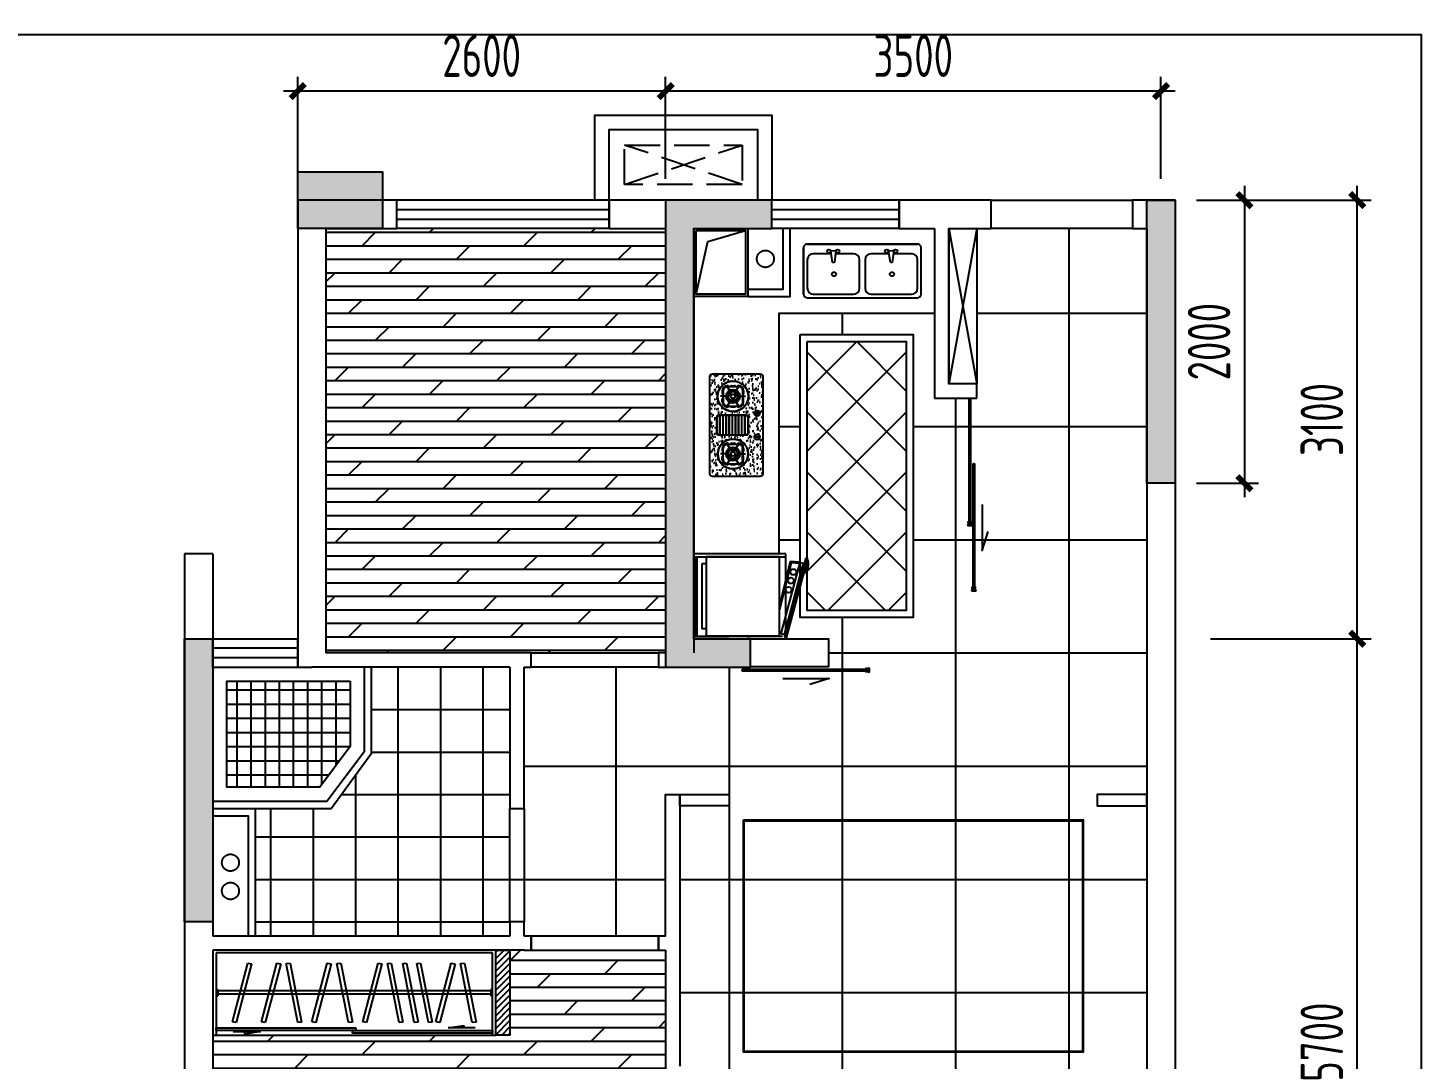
# Model space of a CAD drawing. Header units: millimetres. Extents: x -114775 to 80892, y -123028 to 12078.
# Drawn here: x 30419 to 40264, y 2834 to 10122 of the extents above; entities that cross this region are included whole.
import ezdxf

# ---------------------------------------------------------------- set-up
doc = ezdxf.new("R2010")
doc.units = ezdxf.units.MM
doc.header["$LTSCALE"] = 1000
for name, pattern in [('DASH', [0.35, 0.25, -0.1]), ('PS', [3200, 1500, -200, 1500]), ('TRATTEGGIATA2', [0.375, 0.25, -0.125])]:
    doc.linetypes.add(name, pattern=pattern)
doc.layers.get('0').update_dxf_attribs({"linetype": 'CONTINUOUS'})
doc.layers.get('Defpoints').update_dxf_attribs({"color": 6, "linetype": 'CONTINUOUS'})
for name, color, linetype in [('0p-洞填充', 1, 'CONTINUOUS'), ('A-Lvtry', 5, 'CONTINUOUS'), ('A-烟气道', 105, 'CONTINUOUS'), ('A-空调室外机', 5, 'DASH'), ('DIM', 3, 'CONTINUOUS'), ('P-Furniture(活动家具)', 134, 'CONTINUOUS'), ('PS', 6, 'PS'), ('PUB_HATCH', 8, 'CONTINUOUS'), ('PUB_TEXT', 7, 'CONTINUOUS'), ('WALL', 2, 'CONTINUOUS'), ('WINDOW', 4, 'CONTINUOUS'), ('剪力墙', 6, 'CONTINUOUS'), ('栏杆', 142, 'CONTINUOUS'), ('门', 9, 'CONTINUOUS')]:
    doc.layers.add(name, color=color, linetype=linetype)
doc.layers.add('A-area', color=23, linetype='CONTINUOUS', plot=False)
doc.layers.add('A-FUR', color=8, linetype='CONTINUOUS', plot=False)
doc.styles.add('ZZ', font='tssdeng.shx', dxfattribs={"width": 0.7, "bigfont": 'tssdchn.shx'})
doc.dimstyles.new('TSSD_100_100', dxfattribs={"dimtxt": 300, "dimasz": 100, "dimexe": 100, "dimexo": 250, "dimgap": 100, "dimtad": 1, "dimdec": 0, "dimzin": 0, "dimdsep": 46, "dimtxsty": 'ZZ', "dimblk": 'ARCHTICK', "dimcen": 0, "dimdle": 100, "dimclrd": 256, "dimclrt": 7, "dimadec": 0, "dimazin": 0, "dimtfac": 1, "dimtdec": 0, "dimtix": 1, "dimtmove": 2, "dimatfit": 3, "dimfxl": 0, "dimtolj": 1, "dimtzin": 0, "dimarcsym": 0})

# ---------------------------------------------------------------- blocks, each defined once
blk = doc.blocks.new('u5g')
at = {"color": 8, "linetype": 'DASH', "ltscale": 20}
for p, q in [((28966, -300), (28976, -300)), ((28976, -300), (28976, -350)), ((30641, -312.5), (28976, -312.5)), ((30641, -337.5), (28976, -337.5)), ((30651, -300), (30641, -300)), ((30641, -300), (30641, -350)), ((28966, -350), (28976, -350)), ((30651, -350), (30641, -350))]:
    blk.add_line(p, q, dxfattribs=at)
at = {"color": 8, "ltscale": 20}
for p, q in [((30380.9, -595), (30476, -576.1)), ((30476, -576.1), (30476, -595)), ((29071, -623), (29236.1, -623)), ((29236.1, -623), (29141.1, -641.9)), ((29141.1, -641.9), (29141.1, -623)), ((30546.1, -595), (30380.9, -595))]:
    blk.add_line(p, q, dxfattribs=at)
at = {"linetype": 'DASH', "ltscale": 20}
for points in [[(30671, 0), (28946, 0), (28946, -650), (30671, -650)], [(28966, -595), (29818.5, -595), (29818.5, -615), (28966, -615)], [(29798.5, -615), (30651, -615), (30651, -635), (29798.5, -635)]]:
    blk.add_lwpolyline(points, close=True, dxfattribs=at)
blk.add_lwpolyline([(30651, -650), (30651, -20), (28966, -20), (28966, -650)], dxfattribs=at)
at = {"color": 8, "linetype": 'DASH', "ltscale": 20}
for points in [[(29066.6, -547.7), (29160.1, -99.8), (29183.1, -104.6), (29089.6, -552.5)], [(29243.3, -547.7), (29336.9, -99.8), (29359.9, -104.6), (29266.3, -552.5)], [(29464.6, -554.1), (29393.8, -102.1), (29417, -98.4), (29487.8, -550.4)], [(29550.7, -547.7), (29644.2, -99.8), (29667.2, -104.6), (29573.7, -552.5)], [(29773.7, -554.1), (29702.9, -102.1), (29726.1, -98.4), (29796.9, -550.4)], [(29859.8, -547.7), (29953.3, -99.8), (29976.3, -104.6), (29882.8, -552.5)], [(30081.1, -554.1), (30010.3, -102.1), (30033.5, -98.4), (30104.3, -550.4)], [(30174.3, -554.1), (30103.5, -102.1), (30126.7, -98.4), (30197.5, -550.4)], [(30259.9, -554.1), (30189.1, -102.1), (30212.3, -98.4), (30283.1, -550.4)], [(30306, -547.7), (30399.5, -99.8), (30422.5, -104.6), (30329, -552.5)], [(30527.3, -554.1), (30456.5, -102.1), (30479.7, -98.4), (30550.5, -550.4)]]:
    blk.add_lwpolyline(points, close=True, dxfattribs=at)
blk = doc.blocks.new('$TCHSYS$WIN2D')
for p, q in [((-0.5, 0.5), (0.5, 0.5)), ((-0.5, 0.5), (-0.5, -0.5)), ((0.5, 0.5), (0.5, -0.5)), ((0.5, 0.1667), (-0.5, 0.1667)), ((0.5, -0.1667), (-0.5, -0.1667)), ((-0.5, -0.5), (0.5, -0.5))]:
    blk.add_line(p, q)
blk = doc.blocks.new('ktswaj')
at = {"linetype": 'DASH'}
blk.add_lwpolyline([(15990.1, 179082.6), (15990.1, 178253.3), (16268.4, 178253.3), (16268.4, 179082.6)], close=True, dxfattribs=at)
for points in [[(15990.1, 179082.6), (16268.4, 178253.3)], [(15990.1, 178253.3), (16268.4, 179082.6)]]:
    blk.add_lwpolyline(points, dxfattribs=at)
blk = doc.blocks.new('A3ktsjw')
at = {"layer": '栏杆'}
for points in [[(-26114.3, 169534.8), (-26114.3, 170134.8), (-24864.3, 170134.8), (-24864.3, 169534.8)], [(-26014.3, 169534.8), (-26014.3, 170034.8), (-24964.3, 170034.8), (-24964.3, 169534.8)]]:
    blk.add_lwpolyline(points, dxfattribs=at)
at = {"layer": 'A-空调室外机', "extrusion": (0, 0, -1), "zscale": -1, "rotation": 90}
blk.add_blockref('ktswaj', (204157.2, 153655.5), dxfattribs=at)
blk = doc.blocks.new('_ArchTick')
at = {"color": 0, "linetype": 'ByBlock', "const_width": 0.4}
blk.add_lwpolyline([(-0.5, -0.5), (0.5, 0.5)], dxfattribs=at)
blk = doc.blocks.new('*D57')
at = {"layer": 'Defpoints', "color": 0}
for p in [(38425.3, 8904.2), (38425.3, 6904.2), (39015.3, 6904.2)]:
    blk.add_point(p, dxfattribs=at)
at = {"layer": 'DIM', "lineweight": -2}
blk.add_line((39015.3, 9004.2), (39015.3, 6804.2), dxfattribs=at)
at = {"layer": 'DIM', "color": 0, "lineweight": -2}
for p, q in [((38675.3, 8904.2), (39115.3, 8904.2)), ((38675.3, 6904.2), (39115.3, 6904.2))]:
    blk.add_line(p, q, dxfattribs=at)
at = {"layer": 'DIM', "lineweight": -2, "xscale": 100, "yscale": 100, "zscale": 100}
for p, rotation in [((39015.3, 8904.2), 90), ((39015.3, 6904.2), 270)]:
    blk.add_blockref('_ArchTick', p, dxfattribs=dict(at, rotation=rotation))
at = {"layer": 'DIM', "color": 7, "insert": (38765.3, 7904.2), "char_height": 300, "attachment_point": 5, "rotation": 90, "style": 'ZZ'}
blk.add_mtext('\\A1;2000', dxfattribs=at)
blk = doc.blocks.new('*D61')
at = {"layer": 'Defpoints', "color": 0}
for p in [(38525.3, 5804.2), (39811.8, 5804.2), (38525.3, 104.2)]:
    blk.add_point(p, dxfattribs=at)
at = {"layer": 'DIM', "lineweight": -2}
blk.add_line((39811.8, 4.2), (39811.8, 5904.2), dxfattribs=at)
at = {"layer": 'DIM', "color": 0, "lineweight": -2}
for p, q in [((38775.3, 5804.2), (39911.8, 5804.2)), ((38775.3, 104.2), (39911.8, 104.2))]:
    blk.add_line(p, q, dxfattribs=at)
at = {"layer": 'DIM', "lineweight": -2, "xscale": 100, "yscale": 100, "zscale": 100}
for p, rotation in [((39811.8, 5804.2), 90), ((39811.8, 104.2), 270)]:
    blk.add_blockref('_ArchTick', p, dxfattribs=dict(at, rotation=rotation))
at = {"layer": 'DIM', "color": 7, "insert": (39561.8, 2954.2), "char_height": 300, "attachment_point": 5, "rotation": 90, "style": 'ZZ'}
blk.add_mtext('\\A1;5700', dxfattribs=at)
blk = doc.blocks.new('*D62')
at = {"layer": 'Defpoints', "color": 0}
for p in [(34925.3, 9674.8), (34925.3, 8804.2), (38425.3, 8804.2)]:
    blk.add_point(p, dxfattribs=at)
at = {"layer": 'DIM', "color": 0, "lineweight": -2}
for p, q in [((34925.3, 9054.2), (34925.3, 9774.8)), ((38425.3, 9054.2), (38425.3, 9774.8))]:
    blk.add_line(p, q, dxfattribs=at)
at = {"layer": 'DIM', "lineweight": -2}
blk.add_line((38525.3, 9674.8), (34825.3, 9674.8), dxfattribs=at)
at = {"layer": 'DIM', "lineweight": -2, "xscale": 100, "yscale": 100, "zscale": 100, "rotation": 180}
blk.add_blockref('_ArchTick', (34925.3, 9674.8), dxfattribs=at)
at = {"layer": 'DIM', "lineweight": -2, "xscale": 100, "yscale": 100, "zscale": 100}
blk.add_blockref('_ArchTick', (38425.3, 9674.8), dxfattribs=at)
at = {"layer": 'DIM', "color": 7, "insert": (36675.3, 9924.8), "char_height": 300, "attachment_point": 5, "style": 'ZZ'}
blk.add_mtext('\\A1;3500', dxfattribs=at)
blk = doc.blocks.new('*D63')
at = {"layer": 'Defpoints', "color": 0}
for p in [(32325.3, 9674.8), (32325.3, 8804.2), (34925.3, 8804.2)]:
    blk.add_point(p, dxfattribs=at)
at = {"layer": 'DIM', "color": 0, "lineweight": -2}
for p, q in [((32325.3, 9054.2), (32325.3, 9774.8)), ((34925.3, 9054.2), (34925.3, 9774.8))]:
    blk.add_line(p, q, dxfattribs=at)
at = {"layer": 'DIM', "lineweight": -2}
blk.add_line((35025.3, 9674.8), (32225.3, 9674.8), dxfattribs=at)
at = {"layer": 'DIM', "lineweight": -2, "xscale": 100, "yscale": 100, "zscale": 100, "rotation": 180}
blk.add_blockref('_ArchTick', (32325.3, 9674.8), dxfattribs=at)
at = {"layer": 'DIM', "lineweight": -2, "xscale": 100, "yscale": 100, "zscale": 100}
blk.add_blockref('_ArchTick', (34925.3, 9674.8), dxfattribs=at)
at = {"layer": 'DIM', "color": 7, "insert": (33625.3, 9924.8), "char_height": 300, "attachment_point": 5, "style": 'ZZ'}
blk.add_mtext('\\A1;2600', dxfattribs=at)
blk = doc.blocks.new('*D64')
at = {"layer": 'Defpoints', "color": 0}
for p in [(38525.3, 8904.2), (39811.8, 8904.2), (38525.3, 5804.2)]:
    blk.add_point(p, dxfattribs=at)
at = {"layer": 'DIM', "lineweight": -2}
blk.add_line((39811.8, 5704.2), (39811.8, 9004.2), dxfattribs=at)
at = {"layer": 'DIM', "color": 0, "lineweight": -2}
for p, q in [((38775.3, 8904.2), (39911.8, 8904.2)), ((38775.3, 5804.2), (39911.8, 5804.2))]:
    blk.add_line(p, q, dxfattribs=at)
at = {"layer": 'DIM', "lineweight": -2, "xscale": 100, "yscale": 100, "zscale": 100}
for p, rotation in [((39811.8, 8904.2), 90), ((39811.8, 5804.2), 270)]:
    blk.add_blockref('_ArchTick', p, dxfattribs=dict(at, rotation=rotation))
at = {"layer": 'DIM', "color": 7, "insert": (39561.8, 7354.2), "char_height": 300, "attachment_point": 5, "rotation": 90, "style": 'ZZ'}
blk.add_mtext('\\A1;3100', dxfattribs=at)
blk = doc.blocks.new('A$C6BCA2219')
at = {"layer": 'P-Furniture(活动家具)'}
for p, q in [((-415.3, 354.8), (-415.3, 25.2)), ((-415.3, 25.2), (-415.3, 354.8)), ((-389.5, 380), (389.5, 380)), ((389.5, 380), (-389.5, 380)), ((414.7, 25.2), (414.7, 354.8)), ((-389.5, 0), (389.5, 0))]:
    blk.add_line(p, q, dxfattribs=at)
at = {"layer": 'P-Furniture(活动家具)', "color": 251}
for p, q in [((-220.2, 310.8), (-347.5, 310.8)), ((-223.7, 332.8), (-187.8, 333.3)), ((-210.5, 248.5), (-223.7, 332.8)), ((-187.8, 333.3), (-197.8, 248.5)), ((-61.9, 310.8), (-190.5, 310.8)), ((189.2, 310.8), (61.9, 310.8)), ((185.8, 332.8), (221.6, 333.3)), ((198.9, 248.5), (185.8, 332.8)), ((221.6, 333.3), (211.6, 248.5)), ((347.5, 310.8), (218.9, 310.8)), ((-389.5, 268.8), (-389.5, 67.2)), ((-197.8, 248.5), (-210.5, 248.5)), ((-19.9, 67.2), (-19.9, 268.8)), ((19.9, 268.8), (19.9, 67.2)), ((211.6, 248.5), (198.9, 248.5)), ((389.5, 67.2), (389.5, 268.8)), ((-347.5, 25.2), (-61.9, 25.2)), ((61.9, 25.2), (347.5, 25.2))]:
    blk.add_line(p, q, dxfattribs=at)
for centre, radius in [((-236.9, 329.1), 12.8), ((-174.7, 329.6), 12.8), ((172.6, 329.1), 12.8), ((234.8, 329.6), 12.8), ((-200.5, 166.9), 14.8), ((208.9, 166.9), 14.8)]:
    blk.add_circle(centre, radius, dxfattribs=at)
at = {"layer": 'P-Furniture(活动家具)'}
for centre, radius, start, end in [((-389.6, 354.3), 25.7, 89.81831, 178.91937), ((389.5, 354.8), 25.2, 0, 90), ((-389.6, 25.7), 25.7, 181.08063, 270.18169), ((389.5, 25.2), 25.2, 270, 0)]:
    blk.add_arc(centre, radius, start, end, dxfattribs=at)
at = {"layer": 'P-Furniture(活动家具)', "color": 251}
for centre, start, end in [((-347.5, 268.8), 90, 180), ((-61.9, 268.8), 0, 90), ((61.9, 268.8), 90, 180), ((347.5, 268.8), 0, 90), ((-347.5, 67.2), 180, 270), ((-61.9, 67.2), 270, 0), ((61.9, 67.2), 180, 270), ((347.5, 67.2), 270, 0)]:
    blk.add_arc(centre, 42, start, end, dxfattribs=at)
blk = doc.blocks.new('A$C558726A8')
at = {"layer": 'P-Furniture(活动家具)'}
h = blk.add_hatch(dxfattribs=at)
h.set_pattern_fill('AR-SAND,_O', color=250)
h.set_pattern_definition([(37.5, (-27199.047, -9670.22), (-1.60003, 48.941324), [0, -38.608, 0, -43.18, 0, -41.275]), (7.5, (-27199.05, -9670.22), (44.95233, 71.68251), [0, -20.828, 0, -34.798, 0, -13.335]), (327.5, (-27230.29, -9670.22), (79.09924, 0.14372), [0, -12.7, 0, -45.72, 0, -59.69]), (317.5, (-27230.29, -9670.22), (76.35565, 22.29293), [0, -6.35, 0, -29.972, 0, -34.29])])
h.paths.add_polyline_path([(-342.9, 375.4, 0.414214), (-362.5, 355.9), (-362.5, 19.6, 0.414214), (-342.9, 0), (342.9, 0, 0.414214), (362.5, 19.6), (362.5, 355.9, 0.414214), (342.9, 375.4)])
h.paths.add_polyline_path([(71.9, 309.2), (71.9, 120.9, -0.414214), (55.9, 104.9), (-55.9, 104.9, -0.414214), (-71.9, 120.9), (-71.9, 309.2, -0.414214), (-55.9, 325.2), (55.9, 325.2, -0.414214)], flags=16)
h.paths.add_polyline_path([(69.9, 309.2), (69.9, 120.9, -0.414214), (55.9, 106.9), (-55.9, 106.9, -0.414214), (-69.9, 120.9), (-69.9, 309.2, -0.414214), (-55.9, 323.2), (55.9, 323.2, -0.414214)], flags=0)
h.paths.add_polyline_path([(313.1, 211.8, -1), (94.2, 211.8, -1)], flags=16)
h.paths.add_polyline_path([(311.1, 211.8, -1), (96.2, 211.8, -1)], flags=0)
h.paths.add_polyline_path([(164.5, 287.1), (182.6, 287.1, -0.359638), (191.4, 280.3), (215.9, 280.3, -0.359638), (224.7, 287.1), (242.8, 287.1, -0.414214), (279, 250.9, -0.251251), (272.2, 242.1), (272.2, 229.9, -0.359638), (279, 221.1), (279, 202.5, -0.359638), (272.2, 193.7), (272.2, 181.4, -0.251251), (279, 172.6, -0.414214), (242.8, 136.4), (224.7, 136.4, -0.359638), (215.9, 143.3), (191.4, 143.3, -0.359638), (182.6, 136.4), (164.5, 136.4, -0.414214), (128.3, 172.6, -0.251251), (135.2, 181.4), (135.2, 193.7, -0.359638), (128.3, 202.5), (128.3, 221.1, -0.359638), (135.2, 229.9), (135.2, 242.1, -0.251251), (128.3, 250.9, -0.414214)], flags=0)
h.paths.add_polyline_path([(252.6, 211.8, -1), (154.7, 211.8, -1)], flags=0)
h.paths.add_polyline_path([(242.8, 211.8, -1), (164.5, 211.8, -1)], flags=0)
h.paths.add_polyline_path([(239.9, 211.8, -1), (167.4, 211.8, -1)], flags=0)
h.paths.add_polyline_path([(236.9, 211.8, -1), (170.4, 211.8, -1)], flags=0)
h.paths.add_polyline_path([(174.8, 218.6), (190.2, 217.6, -0.299124), (203.7, 226.5, -0.028861), (205.3, 226.4), (212.2, 240.2, -0.215015), (224, 233.3), (215.4, 220.5, -0.330841), (215.4, 203), (224, 190.2, -0.215015), (212.2, 183.4), (205.3, 197.2, -0.028861), (203.7, 197.1, -0.299124), (190.2, 205.9), (174.8, 204.9, -0.215015)], flags=0)
h.paths.add_polyline_path([(-96.2, 211.8, -1), (-311.1, 211.8, -1)], flags=16)
h.paths.add_polyline_path([(-98.2, 211.8, -1), (-309.1, 211.8, -1)], flags=0)
h.paths.add_polyline_path([(-128.3, 250.9, -0.251251), (-135.2, 242.1), (-135.2, 229.9, -0.359638), (-128.3, 221.1), (-128.3, 202.5, -0.359638), (-135.2, 193.7), (-135.2, 181.4, -0.251251), (-128.3, 172.6, -0.414214), (-164.5, 136.4), (-182.6, 136.4, -0.359638), (-191.4, 143.3), (-215.9, 143.3, -0.359638), (-224.7, 136.4), (-242.8, 136.4, -0.414214), (-279, 172.6, -0.251251), (-272.2, 181.4), (-272.2, 193.7, -0.359638), (-279, 202.5), (-279, 221.1, -0.359638), (-272.2, 229.9), (-272.2, 242.1, -0.251251), (-279, 250.9, -0.414214), (-242.8, 287.1), (-224.7, 287.1, -0.359638), (-215.9, 280.3), (-191.4, 280.3, -0.359638), (-182.6, 287.1), (-164.5, 287.1, -0.414214)], flags=0)
h.paths.add_polyline_path([(-154.7, 211.8, -1), (-252.6, 211.8, -1)], flags=0)
h.paths.add_polyline_path([(-164.5, 211.8, -1), (-242.8, 211.8, -1)], flags=0)
h.paths.add_polyline_path([(-167.4, 211.8, -1), (-239.9, 211.8, -1)], flags=0)
h.paths.add_polyline_path([(-170.4, 211.8, -1), (-236.9, 211.8, -1)], flags=0)
h.paths.add_polyline_path([(-174.8, 218.6, -0.215015), (-174.8, 204.9), (-190.2, 205.9, -0.299124), (-203.7, 197.1, -0.028861), (-205.3, 197.2), (-212.2, 183.4, -0.215015), (-224, 190.2), (-215.4, 203, -0.330841), (-215.4, 220.5), (-224, 233.3, -0.215015), (-212.2, 240.2), (-205.3, 226.4, -0.028861), (-203.7, 226.5, -0.299124), (-190.2, 217.6)], flags=0)
h.paths.add_polyline_path([(103, 41, -1), (64.3, 41, -1)], flags=16)
h.paths.add_polyline_path([(85.7, 57.3), (85.7, 56.2, -0.877066), (85.7, 25.8), (85.7, 24.6, -1), (81.7, 24.6), (81.7, 25.8, -0.877066), (81.7, 56.2), (81.7, 57.3, -1)], flags=0)
h.paths.add_polyline_path([(97.4, 53.2, -1.000001), (94.5, 53.2, -1.000001)], flags=0)
h.paths.add_polyline_path([(102.5, 41, -1.000001), (99.6, 41, -1.000001)], flags=0)
h.paths.add_polyline_path([(-64.3, 41, -1), (-103, 41, -1)], flags=16)
h.paths.add_polyline_path([(-81.7, 57.3), (-81.7, 56.2, -0.877066), (-81.7, 25.8), (-81.7, 24.6, -1), (-85.7, 24.6), (-85.7, 25.8, -0.877066), (-85.7, 56.2), (-85.7, 57.3, -1)], flags=0)
h.paths.add_polyline_path([(-94.5, 53.2, -1.000001), (-97.4, 53.2, -1.000001)], flags=0)
h.paths.add_polyline_path([(-99.6, 41, -1.000001), (-102.5, 41, -1.000001)], flags=0)
for points in [[(-99.6, 41.4, 1), (-102.5, 41.4, 1)], [(-97.4, 53.7, 1.000001), (-94.5, 53.7, 1.000001)], [(94.5, 53.7, 1.000001), (97.4, 53.7, 1.000001)], [(102.5, 41.4, 1), (99.6, 41.4, 1)]]:
    blk.add_hatch(color=251, dxfattribs=at).paths.add_polyline_path(points)
at = {"layer": 'P-Furniture(活动家具)', "color": 251}
for p, q in [((-203.7, 240.2), (-203.7, 299.8)), ((-69.9, 304), (69.9, 304)), ((-69.9, 302), (69.9, 302)), ((203.7, 240.2), (203.7, 299.8)), ((-284.2, 258.3), (-224, 223.5)), ((-284.2, 165.3), (-224, 200)), ((-228.2, 226), (-279.9, 255.8)), ((-228.2, 197.6), (-279.9, 167.7)), ((-279, 221.1), (-279, 202.5)), ((-272.2, 250.9), (-272.2, 172.6)), ((-242.8, 287.1), (-224.7, 287.1)), ((-242.8, 280.3), (-164.5, 280.3)), ((-224, 233.3), (-212.2, 240.2)), ((-215.4, 220.5), (-224, 233.3)), ((-215.4, 203), (-224, 190.2)), ((-211, 224.5), (-218.1, 236.8)), ((-211, 199.1), (-218.1, 186.8)), ((-205.3, 226.4), (-212.2, 240.2)), ((-205.3, 197.2), (-212.2, 183.4)), ((-190.2, 217.6), (-174.8, 218.6)), ((-190.2, 205.9), (-174.8, 204.9)), ((-189, 211.8), (-174.8, 211.8)), ((-123.1, 258.3), (-183.3, 223.5)), ((-123.1, 165.3), (-183.3, 200)), ((-164.5, 287.1), (-182.6, 287.1)), ((-179.1, 226), (-127.4, 255.8)), ((-179.1, 197.6), (-127.4, 167.7)), ((-174.8, 218.6), (-174.8, 204.9)), ((-135.2, 250.9), (-135.2, 172.6)), ((-128.3, 221.1), (-128.3, 202.5)), ((-69.9, 282), (69.9, 282)), ((-69.9, 280), (69.9, 280)), ((-69.9, 260), (69.9, 260)), ((-69.9, 258), (69.9, 258)), ((-69.9, 238), (69.9, 238)), ((-69.9, 236), (69.9, 236)), ((-69.9, 216), (69.9, 216)), ((-69.9, 214), (69.9, 214)), ((123.1, 258.3), (183.3, 223.5)), ((123.1, 165.3), (183.3, 200)), ((179.1, 226), (127.4, 255.8)), ((179.1, 197.6), (127.4, 167.7)), ((128.3, 221.1), (128.3, 202.5)), ((135.2, 250.9), (135.2, 172.6)), ((164.5, 287.1), (182.6, 287.1)), ((242.8, 280.3), (164.5, 280.3)), ((190.2, 217.6), (174.8, 218.6)), ((174.8, 218.6), (174.8, 204.9)), ((189, 211.8), (174.8, 211.8)), ((190.2, 205.9), (174.8, 204.9)), ((205.3, 226.4), (212.2, 240.2)), ((205.3, 197.2), (212.2, 183.4)), ((211, 224.5), (218.1, 236.8)), ((211, 199.1), (218.1, 186.8)), ((224, 233.3), (212.2, 240.2)), ((215.4, 220.5), (224, 233.3)), ((215.4, 203), (224, 190.2)), ((284.2, 258.3), (224, 223.5)), ((284.2, 165.3), (224, 200)), ((242.8, 287.1), (224.7, 287.1)), ((228.2, 226), (279.9, 255.8)), ((228.2, 197.6), (279.9, 167.7)), ((272.2, 250.9), (272.2, 172.6)), ((279, 221.1), (279, 202.5)), ((-242.8, 143.3), (-164.5, 143.3)), ((-242.8, 136.4), (-224.7, 136.4)), ((-212.2, 183.4), (-224, 190.2)), ((-203.7, 183.4), (-203.7, 123.7)), ((-164.5, 136.4), (-182.6, 136.4)), ((-69.9, 194), (69.9, 194)), ((-69.9, 192), (69.9, 192)), ((-69.9, 172), (69.9, 172)), ((-69.9, 170), (69.9, 170)), ((-69.9, 150), (69.9, 150)), ((-69.9, 148), (69.9, 148)), ((-69.9, 128), (69.9, 128)), ((-69.9, 126), (69.9, 126)), ((242.8, 143.3), (164.5, 143.3)), ((164.5, 136.4), (182.6, 136.4)), ((203.7, 183.4), (203.7, 123.7)), ((212.2, 183.4), (224, 190.2)), ((242.8, 136.4), (224.7, 136.4))]:
    blk.add_line(p, q, dxfattribs=at)
at = {"layer": 'P-Furniture(活动家具)'}
blk.add_lwpolyline([(-342.9, 0.4, -0.414214), (-362.5, 20), (-362.5, 355.9, -0.414214), (-342.9, 375.4), (342.9, 375.4, -0.414214), (362.5, 355.9), (362.5, 20, -0.414214), (342.9, 0.4)], format="xyb", close=True, dxfattribs=at)
at = {"layer": 'P-Furniture(活动家具)', "color": 251, "const_width": 0.979}
for points in [[(-203.7, 240.2), (-203.7, 299.8)], [(203.7, 240.2), (203.7, 299.8)], [(-228.2, 226), (-279.9, 255.8)], [(-228.2, 197.6), (-279.9, 167.7)], [(-179.1, 226), (-127.4, 255.8)], [(-179.1, 197.6), (-127.4, 167.7)], [(179.1, 226), (127.4, 255.8)], [(179.1, 197.6), (127.4, 167.7)], [(228.2, 226), (279.9, 255.8)], [(228.2, 197.6), (279.9, 167.7)], [(-203.7, 183.4), (-203.7, 123.7)], [(203.7, 183.4), (203.7, 123.7)]]:
    blk.add_lwpolyline(points, dxfattribs=at)
at = {"layer": 'P-Furniture(活动家具)', "color": 251}
for points in [[(-71.9, 309.2, -0.414214), (-55.9, 325.2), (55.9, 325.2, -0.414214), (71.9, 309.2), (71.9, 120.9, -0.414214), (55.9, 104.9), (-55.9, 104.9, -0.414214), (-71.9, 120.9)], [(-69.9, 309.2, -0.414214), (-55.9, 323.2), (55.9, 323.2, -0.414214), (69.9, 309.2), (69.9, 120.9, -0.414214), (55.9, 106.9), (-55.9, 106.9, -0.414214), (-69.9, 120.9)], [(-85.7, 25), (-85.7, 57.8, -1), (-81.7, 57.8), (-81.7, 25, -1)], [(85.7, 25), (85.7, 57.8, 1), (81.7, 57.8), (81.7, 25, 1)]]:
    blk.add_lwpolyline(points, format="xyb", close=True, dxfattribs=at)
at = {"layer": 'P-Furniture(活动家具)', "color": 251, "const_width": 0.979}
for points in [[(-203.7, 226.5, -1), (-203.7, 197.1, -1), (-203.7, 226.5, -1)], [(203.7, 226.5, 1), (203.7, 197.1, 1), (203.7, 226.5, 1)]]:
    blk.add_lwpolyline(points, format="xyb", dxfattribs=at)
at = {"layer": 'P-Furniture(活动家具)', "color": 251}
for centre, radius in [((-203.7, 211.8), 107.4), ((-203.7, 211.8), 105.4), ((203.7, 211.8), 109.4), ((203.7, 211.8), 107.4), ((-203.7, 211.8), 39.1), ((-203.7, 211.8), 36.2), ((-203.7, 211.8), 33.3), ((-203.7, 211.8), 14.7), ((203.7, 211.8), 39.1), ((203.7, 211.8), 36.2), ((203.7, 211.8), 33.3), ((203.7, 211.8), 14.7), ((-83.7, 41.4), 19.3), ((-101, 41.4), 1.44), ((-95.9, 53.7), 1.44), ((83.7, 41.4), 19.3), ((95.9, 53.7), 1.44), ((101, 41.4), 1.44)]:
    blk.add_circle(centre, radius, dxfattribs=at)
at = {"layer": 'P-Furniture(活动家具)'}
for centre in [(-203.7, 211.8), (203.7, 211.8)]:
    blk.add_circle(centre, 48.9, dxfattribs=at)
at = {"layer": 'P-Furniture(活动家具)', "color": 251}
for centre, radius, start, end in [((-242.8, 250.9), 36.2, 90, 180), ((-267.4, 252.9), 11.8, 189.66757, 246.08239), ((-270.2, 221.3), 8.76, 102.56398, 181.68605), ((-270.2, 202.2), 8.76, 178.31395, 257.43602), ((-242.8, 250.9), 29.4, 90, 180), ((-224.4, 278.4), 8.76, 12.56398, 91.68605), ((-210.5, 223.6), 16.7, 95.73063, 144.26937), ((-182.9, 278.4), 8.76, 88.31395, 167.43602), ((-190, 211.8), 16.7, 335.73063, 24.26937), ((-164.5, 250.9), 36.2, 0, 90), ((-164.5, 250.9), 29.4, 0, 90), ((-139.9, 252.9), 11.8, 293.91761, 350.33243), ((-137.1, 221.3), 8.76, 358.31395, 77.43602), ((-137.1, 202.2), 8.76, 282.56398, 1.68605), ((164.5, 250.9), 36.2, 90, 180), ((139.9, 252.9), 11.8, 189.66757, 246.08239), ((137.1, 221.3), 8.76, 102.56398, 181.68605), ((137.1, 202.2), 8.76, 178.31395, 257.43602), ((164.5, 250.9), 29.4, 90, 180), ((190, 211.8), 16.7, 155.73063, 204.26937), ((182.9, 278.4), 8.76, 12.56398, 91.68605), ((210.5, 223.6), 16.7, 35.73063, 84.26937), ((224.4, 278.4), 8.76, 88.31395, 167.43602), ((242.8, 250.9), 36.2, 0, 90), ((242.8, 250.9), 29.4, 0, 90), ((267.4, 252.9), 11.8, 293.91761, 350.33243), ((270.2, 221.3), 8.76, 358.31395, 77.43602), ((270.2, 202.2), 8.76, 282.56398, 1.68605), ((-267.4, 170.6), 11.8, 113.91761, 170.33243), ((-242.8, 172.6), 36.2, 180, 270), ((-242.8, 172.6), 29.4, 180, 270), ((-224.4, 145.2), 8.76, 268.31395, 347.43602), ((-210.5, 199.9), 16.7, 215.73063, 264.26937), ((-182.9, 145.2), 8.76, 192.56398, 271.68605), ((-164.5, 172.6), 36.2, 270, 0), ((-164.5, 172.6), 29.4, 270, 0), ((-139.9, 170.6), 11.8, 9.66757, 66.08239), ((139.9, 170.6), 11.8, 113.91761, 170.33243), ((164.5, 172.6), 36.2, 180, 270), ((164.5, 172.6), 29.4, 180, 270), ((182.9, 145.2), 8.76, 268.31395, 347.43602), ((210.5, 199.9), 16.7, 275.73063, 324.26937), ((224.4, 145.2), 8.76, 192.56398, 271.68605), ((242.8, 172.6), 36.2, 270, 0), ((242.8, 172.6), 29.4, 270, 0), ((267.4, 170.6), 11.8, 9.66757, 66.08239), ((-83.7, 41.4), 15.3, 97.49421, 262.50579), ((-83.7, 41.4), 15.3, 277.49421, 82.50579), ((83.7, 41.4), 15.3, 97.49421, 262.50579), ((83.7, 41.4), 15.3, 277.49421, 82.50579)]:
    blk.add_arc(centre, radius, start, end, dxfattribs=at)
blk = doc.blocks.new('A$C2E107800')
at = {"layer": 'P-Furniture(活动家具)'}
for p, q in [((-600, 650), (-600, 0)), ((-600, 650), (0, 650)), ((0, 0), (0, 650)), ((-600, 0), (0, 0)), ((-587.9, 9.5), (-591.8, -5)), ((-27.7, -140.6), (-587.9, 9.5)), ((-591.8, -5), (-31.5, -155.1)), ((-27.7, -140.6), (-31.5, -155.1))]:
    blk.add_line(p, q, dxfattribs=at)
at = {"layer": 'P-Furniture(活动家具)', "color": 251, "linetype": 'TRATTEGGIATA2'}
blk.add_line((-580, 650), (-580, 0), dxfattribs=at)
at = {"layer": 'P-Furniture(活动家具)', "color": 251}
for p, q in [((-20, 640), (-580, 640)), ((-20, 630), (-580, 630)), ((-69.5, 593.6), (-529.5, 593.6)), ((-529.5, 563.2), (-529.5, 593.6)), ((-69.5, 563.2), (-69.5, 593.6)), ((-579.5, 563.2), (-579.5, 44.4)), ((-19.5, 563.2), (-579.5, 563.2)), ((-579.5, 555.7), (-579.5, 71.9)), ((-19.5, 44.4), (-19.5, 563.2)), ((-579.5, 44.4), (-19.5, 44.4)), ((-562, 34.7), (-568.5, 10.6)), ((-568.5, 10.6), (-66.2, -124)), ((-562, 34.7), (-559.4, 44.4)), ((-562, 34.7), (-59.7, -99.8)), ((-59.7, -99.8), (-66.2, -124)), ((-44.7, -155.1), (-53.7, -152.6))]:
    blk.add_line(p, q, dxfattribs=at)
at = {"layer": 'P-Furniture(活动家具)', "color": 251, "linetype": 'Continuous'}
for p, q in [((-20, 650), (-20, 0)), ((-63.5, -37.7), (-394.9, 44.4)), ((-54, -29.9), (-355.8, 43.4)), ((-66.5, -94.9), (-63.5, -37.7)), ((-57.2, -90.2), (-54, -29.9))]:
    blk.add_line(p, q, dxfattribs=at)
at = {"layer": 'P-Furniture(活动家具)', "color": 251}
for centre in [(-253.4, -18.8), (-188.6, -34.6), (-127.7, -52.8)]:
    blk.add_circle(centre, 21, dxfattribs=at)
for radius, start, end in [(83.4, 219.87563, 290.12437), (78.4, 225.46438, 284.53562)]:
    blk.add_arc((-73.4, -76.7), radius, start, end, dxfattribs=at)

msp = doc.modelspace()

# ---------------------------------------------------------------- hatches: boundary and pattern name
at = {"layer": '0p-洞填充'}
h = msp.add_hatch(dxfattribs=at)
h.set_pattern_fill('ANSI31', color=256, scale=10)
h.set_pattern_definition([(45, (-2376410.648, -1062695.172), (-22.4506403, 22.4506403), [])])
h.paths.add_polyline_path([(33725.3, 3004.2), (33825.1, 3004.2), (33825.1, 3604.2), (33725.3, 3604.2)])
at = {"layer": 'PUB_HATCH'}
for points in [[(32325.3, 9104.2), (32925.3, 9104.2), (32925.3, 8704.2), (32325.3, 8704.2)], [(35525.3, 5804.2), (35125.3, 5804.2), (35125.3, 8704.2), (35675.3, 8704.2), (35675.3, 8904.2), (34925.3, 8904.2), (34925.3, 5604.2), (35125.3, 5604.2), (35525.3, 5604.2)], [(38325.3, 8904.2), (38525.3, 8904.2), (38525.3, 6904.2), (38325.3, 6904.2), (38325.3, 8704.2)], [(31525.3, 5804.2), (31725.3, 5804.2), (31725.3, 3804.2), (31525.3, 3804.2), (31525.3, 5604.2)]]:
    msp.add_hatch(color=256, dxfattribs=at).paths.add_polyline_path(points)
at = {"layer": 'PUB_TEXT'}
h = msp.add_hatch(dxfattribs=at)
h.set_pattern_fill('DOLMIT', color=250, scale=15)
h.set_pattern_definition([(0, (8682.425, 104.17), (0, 95.25), []), (45, (8682.42, 104.17), (-190.5, 190.5), [134.704, -269.4077])])
h.paths.add_polyline_path([(33925.3, 5704.2), (33975.3, 5704.2), (34875.3, 5704.2), (34925.3, 5704.2), (34925.3, 8704.2), (34525.3, 8704.2), (33025.3, 8704.2), (32525.3, 8704.2), (32525.3, 5704.2)])
h.paths.add_polyline_path([(34925.3, 3604.2), (34875.3, 3604.2), (33975.3, 3604.2), (33925.3, 3604.2), (33825.1, 3604.2), (33825.1, 3004.2), (33702.1, 3004.2), (33702.1, 3004.2), (31725.3, 3004.2), (31725.3, 104.2), (32125.3, 104.2), (33625.3, 104.2), (34925.3, 104.2)])
h = msp.add_hatch(dxfattribs=at)
h.set_pattern_fill('_USER', color=250, scale=800, double=1, pattern_type=0)
h.set_pattern_definition([(0, (35375.3, 2504.2), (0, 800), []), (90, (35375.3, 2504.2), (-800, 5e-14), [])])
edge = h.paths.add_edge_path(flags=16)
edge.add_arc((35375.3, 2504.2), 1.21, 0, 360)
h.paths.add_polyline_path([(36675.3, 5954.2), (35875.4, 5954.2), (35875.4, 7954.2), (36675.3, 7954.2)])
h.paths.add_polyline_path([(38325.3, 4624.2), (37975.3, 4624.2), (37975.3, 4704.2), (38325.3, 4704.2), (38325.3, 8704.2), (38225.3, 8704.2), (37225.3, 8704.2), (37125.3, 8704.2), (37125.3, 7605.5), (37125.3, 7505.5), (36825.3, 7505.5), (36825.3, 8104.2), (35725.4, 8104.2), (35725.4, 6412.2), (35725.4, 5804.2), (36075.3, 5804.2), (36075.3, 5606.8), (35525.3, 5606.8), (35525.3, 5604.2), (35125.3, 5604.2), (34925.3, 5604.2), (34875.3, 5604.2), (33975.3, 5604.2), (33925.3, 5604.2), (33925.3, 4604.2), (33825.3, 4604.2), (33825.3, 3804.2), (33925.3, 3804.2), (33925.3, 3704.2), (33975.3, 3704.2), (34875.3, 3704.2), (34925.3, 3704.2), (34925.3, 4704.2), (35025.3, 4704.2), (35375.3, 4704.2), (35375.3, 4624.2), (35025.3, 4624.2), (35025.3, 2784.2), (35375.3, 2784.2), (35375.3, 2704.2), (35125.3, 2704.2), (35125.3, 104.2), (35525.3, 104.2), (35825.8, 104.2), (37625.3, 104.2), (38325.3, 104.2), (38325.3, 1036.5), (38298, 937.9), (38298, 837.9), (38283, 837.9), (38283, 852.9), (38267.7, 852.9), (38267.7, 1955.5), (38283, 1955.5), (38283, 1971.9), (38298, 1971.9), (38298, 1879.4), (38325.3, 1780.8), (38325.3, 2704.2), (37975.3, 2704.2), (37975.3, 2784.2), (38325.3, 2784.2)])
h = msp.add_hatch(dxfattribs=at)
h.set_pattern_fill('_USER', color=250, scale=300, angle=45, double=1, pattern_type=0)
h.set_pattern_definition([(45, (36275.37, 7904.17), (-212.13, 212.13), []), (135, (36275.37, 7904.17), (-212.13, -212.13), [])])
h.paths.add_polyline_path([(36625.3, 7904.2), (35925.4, 7904.2), (35925.4, 6374), (35930.4, 6372.6), (35928.3, 6364.7, -0.232798), (35925.4, 6291), (35925.4, 6004.2), (36625.3, 6004.2)])
h = msp.add_hatch(dxfattribs=at)
h.set_pattern_fill('_USER', color=250, scale=300, double=1, pattern_type=0)
h.set_pattern_definition([(0, (33336.05, 5604.17), (0, 300), []), (90, (33336.05, 5604.17), (-300, 2e-14), [])])
h.paths.add_polyline_path([(33825.3, 4604.2), (33825.3, 5604.2), (32846.8, 5604.2), (32846.8, 4996.2), (32560.9, 4606.4), (32025.3, 4606.4), (32025.3, 3704.2), (33825.3, 3704.2), (33825.3, 3804.2)])
h = msp.add_hatch(dxfattribs=at)
h.set_pattern_fill('_USER', color=250, scale=100, double=1, pattern_type=0)
h.set_pattern_definition([(0, (32696.78, 5043.01), (0, 100), []), (90, (32696.78, 5043.01), (-100, 6e-15), [])])
h.paths.add_polyline_path([(32696.8, 5504.2), (32696.8, 5043), (32482.1, 4756.4), (31825.3, 4756.4), (31825.3, 5504.2)])
at = {"layer": '门'}
h = msp.add_hatch(dxfattribs=at)
h.set_pattern_fill('!PYH_GALSSC', color=250, scale=10, angle=360, style=0)
h.set_pattern_definition([(315, (35325.212, 6039.847), (-9.9999, -9.9999), []), (225, (35325.212, 6039.847), (-9.9999, 9.9999), [])])
h.paths.add_polyline_path([(37072, 7505.5), (37078, 7505.5), (37080, 7503.5), (37080, 6626.3), (37078, 6624.3), (37072, 6624.3), (37070, 6626.3), (37070, 7503.5)])
h = msp.add_hatch(dxfattribs=at)
h.set_pattern_fill('!PYH_GALSSC', color=250, scale=10, angle=360, style=0)
h.set_pattern_definition([(315, (35352.993, 5577.972), (-9.9999, -9.9999), []), (225, (35352.993, 5577.972), (-9.9999, 9.9999), [])])
h.paths.add_polyline_path([(37099.8, 7043.6), (37105.8, 7043.6), (37107.8, 7041.6), (37107.8, 6164.4), (37105.8, 6162.4), (37099.8, 6162.4), (37097.8, 6164.4), (37097.8, 7041.6)])
h = msp.add_hatch(dxfattribs=at)
h.set_pattern_fill('!PYH_GALSSC', color=250, scale=10, angle=360, style=0)
h.set_pattern_definition([(315, (35174.613, 5577.972), (-9.9999, -9.9999), []), (225, (35174.613, 5577.972), (-9.9999, 9.9999), [])])
h.paths.add_polyline_path([(35463.8, 5586), (35463.8, 5580), (35465.8, 5578), (36343, 5578), (36345, 5580), (36345, 5586), (36343, 5588), (35465.8, 5588)])

# ---------------------------------------------------------------- linework, layer by layer
at = {"layer": '0p-洞填充'}
msp.add_line((35025.3, 4704.2), (35025.3, 2784.2), dxfattribs=at)
at = {"layer": '0p-洞填充', "elevation": 0}
msp.add_lwpolyline([(35525.3, 5804.2), (36075.3, 5804.2), (36075.3, 5606.8), (35525.3, 5606.8)], close=True, dxfattribs=at)
at = {"layer": '0p-洞填充'}
msp.add_lwpolyline([(34925.3, 3704.2), (34925.3, 4704.2), (35025.3, 4704.2)], dxfattribs=at)
for points in [[(35025.3, 4704.2), (35375.3, 4704.2), (35375.3, 4624.2), (35025.3, 4624.2)], [(38325.3, 4704.2), (37975.3, 4704.2), (37975.3, 4624.2), (38325.3, 4624.2)], [(33725.3, 3604.2), (33825.1, 3604.2), (33825.1, 3004.2), (33725.3, 3004.2)]]:
    msp.add_lwpolyline(points, close=True, dxfattribs=at)
at = {"layer": 'A-FUR'}
for p, q in [((36925.3, 8704.2), (37125.3, 7605.5)), ((37125.3, 8704.2), (36925.3, 7605.5))]:
    msp.add_line(p, q, dxfattribs=at)
msp.add_lwpolyline([(37125.3, 7605.5), (36925.3, 7605.5), (36925.3, 8704.2), (37125.3, 8704.2)], close=True, dxfattribs=at)
at = {"layer": 'A-Lvtry', "ltscale": 3}
for points in [[(31725.3, 4606.4), (32560.9, 4606.4), (32846.8, 4996.2), (32846.8, 5604.2)], [(31725.3, 4656.4), (32532.2, 4656.4), (32796.8, 5009.7), (32796.8, 5604.2)]]:
    msp.add_lwpolyline(points, dxfattribs=at)
at = {"layer": 'A-烟气道'}
for points in [[(35125.3, 8704.2), (35505.3, 8704.2), (35505.3, 8224.2), (35125.3, 8224.2)], [(35140.3, 8689.2), (35490.3, 8689.2), (35490.3, 8239.2), (35140.3, 8239.2)]]:
    msp.add_lwpolyline(points, close=True, dxfattribs=at)
msp.add_lwpolyline([(35140.3, 8239.2), (35223.2, 8612), (35490.3, 8689.2)], dxfattribs=at)
at = {"layer": 'Defpoints'}
msp.add_lwpolyline([(20573.9, -2781.5), (20573.9, 10074.8), (40263.7, 10074.8), (40263.7, -2781.5)], close=True, dxfattribs=at)
at = {"layer": 'P-Furniture(活动家具)'}
msp.add_lwpolyline([(36825.3, 8104.2), (35725.4, 8104.2), (35725.4, 6412.2), (35725.4, 6412.2)], dxfattribs=at)
at = {"layer": 'PS', "ltscale": 0.5}
for centre in [(35630.3, 8489.2), (31850.3, 4222.6), (31850.3, 4022.6)]:
    msp.add_circle(centre, 60, dxfattribs=at)
at = {"layer": 'PUB_TEXT'}
for points in [[(37225.3, 8904.2), (38225.3, 8904.2), (38225.3, 8704.2), (37225.3, 8704.2)], [(33975.3, 5704.2), (34875.3, 5704.2), (34875.3, 5604.2), (33975.3, 5604.2)], [(33825.3, 4604.2), (33925.3, 4604.2), (33925.3, 3804.2), (33825.3, 3804.2)], [(33975.3, 3604.2), (34875.3, 3604.2), (34875.3, 3704.2), (33975.3, 3704.2)]]:
    msp.add_lwpolyline(points, close=True, dxfattribs=at)
at = {"layer": 'PUB_TEXT', "color": 4}
for points in [[(35875.4, 7954.2), (36675.3, 7954.2), (36675.3, 5954.2), (35875.4, 5954.2)], [(35925.4, 7904.2), (36625.3, 7904.2), (36625.3, 6004.2), (35925.4, 6004.2)]]:
    msp.add_lwpolyline(points, close=True, dxfattribs=at)
at = {"layer": 'PUB_TEXT', "color": 250}
msp.add_lwpolyline([(32696.8, 5504.2), (32696.8, 5043), (32482.1, 4756.4), (31825.3, 4756.4), (31825.3, 5504.2)], close=True, dxfattribs=at)
at = {"layer": 'PUB_TEXT', "color": 6}
for points in [[(35475.3, 4524.2), (37875.3, 4524.2), (37875.3, 2884.2), (35475.3, 2884.2)], [(35480.3, 4519.2), (37870.3, 4519.2), (37870.3, 2889.2), (35480.3, 2889.2)]]:
    msp.add_lwpolyline(points, close=True, dxfattribs=at)
at = {"layer": 'WALL'}
for p, q in [((32325.3, 8904.2), (32325.3, 5804.2)), ((33025.3, 8904.2), (32325.3, 8904.2)), ((33025.3, 8704.2), (33025.3, 8904.2)), ((35025.3, 8904.2), (34525.3, 8904.2)), ((34525.3, 8904.2), (34525.3, 8704.2)), ((35675.4, 8904.2), (35025.3, 8904.2)), ((35675.4, 8704.2), (35675.4, 8904.2)), ((36825.3, 8904.2), (36575.4, 8904.2)), ((36575.4, 8904.2), (36575.4, 8704.2)), ((37225.3, 8904.2), (36825.3, 8904.2)), ((37225.3, 8704.2), (37225.3, 8904.2)), ((38525.3, 8904.2), (38225.3, 8904.2)), ((38225.3, 8904.2), (38225.3, 8704.2)), ((38525.3, 8904.2), (38525.3, 4.2)), ((32525.3, 8704.2), (32525.3, 5704.2)), ((32525.3, 8704.2), (33025.3, 8704.2)), ((34525.3, 8704.2), (34925.3, 8704.2)), ((34925.3, 8704.2), (34925.3, 5704.2)), ((35125.3, 8704.2), (35125.3, 5704.2)), ((35125.3, 8704.2), (35675.4, 8704.2)), ((36575.4, 8704.2), (36825.3, 8704.2)), ((36825.3, 8704.2), (36825.3, 7505.5)), ((36925.3, 8704.2), (36925.3, 7605.5)), ((36925.3, 8704.2), (37225.3, 8704.2)), ((38225.3, 8704.2), (38325.3, 8704.2)), ((38325.3, 8704.2), (38325.3, 104.2)), ((37125.3, 7605.5), (36925.3, 7605.5)), ((37125.3, 7505.5), (37125.3, 7605.5)), ((36825.3, 7505.5), (37125.3, 7505.5)), ((31525.3, 6404.2), (31525.3, 5704.2)), ((31725.3, 6404.2), (31525.3, 6404.2)), ((31725.3, 6404.2), (31725.3, 5804.2)), ((31725.3, 5804.2), (31725.3, 5604.2)), ((32325.3, 5804.2), (32325.3, 5604.2)), ((31525.3, 5704.2), (31525.3, 3704.2)), ((33925.3, 5704.2), (32525.3, 5704.2)), ((33975.3, 5704.2), (33925.3, 5704.2)), ((33975.3, 5604.2), (33975.3, 5704.2)), ((34925.3, 5704.2), (34875.3, 5704.2)), ((34875.3, 5704.2), (34875.3, 5604.2)), ((31725.3, 5604.2), (31725.3, 3704.2)), ((32325.3, 5604.2), (32425.3, 5604.2)), ((33825.3, 5604.2), (32425.3, 5604.2)), ((33825.3, 5604.2), (33825.3, 4604.2)), ((33925.3, 4604.2), (33925.3, 5604.2)), ((33925.3, 5604.2), (33975.3, 5604.2)), ((34875.3, 5604.2), (35025.3, 5604.2)), ((33825.3, 4604.2), (33925.3, 4604.2)), ((33925.3, 3804.2), (33825.3, 3804.2)), ((33825.3, 3804.2), (33825.3, 3704.2)), ((33925.3, 3704.2), (33925.3, 3804.2)), ((31525.3, 3704.2), (31525.3, -95.8)), ((33825.3, 3704.2), (31725.3, 3704.2)), ((33975.3, 3704.2), (33925.3, 3704.2)), ((33975.3, 3604.2), (33975.3, 3704.2)), ((34925.3, 3704.2), (34875.3, 3704.2)), ((34875.3, 3704.2), (34875.3, 3604.2)), ((31725.3, 3604.2), (31725.3, 104.2)), ((33925.3, 3604.2), (31725.3, 3604.2)), ((33925.3, 3604.2), (33975.3, 3604.2)), ((34875.3, 3604.2), (34925.3, 3604.2)), ((34925.3, 3604.2), (34925.3, 104.2))]:
    msp.add_line(p, q, dxfattribs=at)
for points in [[(35505.3, 8224.2), (35805.3, 8224.2), (35805.3, 8704.2)], [(35505.3, 8274.2), (35755.3, 8274.2), (35755.3, 8704.2)], [(31725.3, 4604.2), (32025.3, 4604.2), (32025.3, 3704.2)], [(31725.3, 4554.2), (31975.3, 4554.2), (31975.3, 3704.2)]]:
    msp.add_lwpolyline(points, dxfattribs=at)
at = {"layer": '剪力墙', "elevation": 0}
for points in [[(32325.3, 9104.2), (32925.3, 9104.2), (32925.3, 8704.2), (32325.3, 8704.2)], [(35525.3, 5804.2), (35125.3, 5804.2), (35125.3, 8704.2), (35675.3, 8704.2), (35675.3, 8904.2), (34925.3, 8904.2), (34925.3, 5604.2), (35125.3, 5604.2), (35525.3, 5604.2)], [(38325.3, 8904.2), (38525.3, 8904.2), (38525.3, 6904.2), (38325.3, 6904.2), (38325.3, 8704.2)], [(31525.3, 5804.2), (31725.3, 5804.2), (31725.3, 3804.2), (31525.3, 3804.2), (31525.3, 5604.2)]]:
    msp.add_lwpolyline(points, close=True, dxfattribs=at)
for points in [[(32525.3, 8704.2), (32525.3, 8704.2)], [(38325.3, 8704.2), (38325.3, 8704.2)], [(31525.3, 5604.2), (31525.3, 5604.2)]]:
    msp.add_lwpolyline(points, dxfattribs=at)
at = {"layer": '门', "color": 250}
for p, q in [((37067.8, 6606.7), (37082.2, 6623.1)), ((37067.8, 6623.1), (37081.4, 6606.7)), ((37095.6, 6144.8), (37110, 6161.2)), ((37095.6, 6161.2), (37109.2, 6144.8)), ((36362.6, 5590.2), (36346.2, 5575.8)), ((36346.2, 5590.2), (36362.6, 5576.6))]:
    msp.add_line(p, q, dxfattribs=at)
at = {"layer": '门'}
for points in [[(37072, 7505.5), (37078, 7505.5), (37080, 7503.5), (37080, 6626.3), (37078, 6624.3), (37072, 6624.3), (37070, 6626.3), (37070, 7503.5)], [(37099.8, 7043.6), (37105.8, 7043.6), (37107.8, 7041.6), (37107.8, 6164.4), (37105.8, 6162.4), (37099.8, 6162.4), (37097.8, 6164.4), (37097.8, 7041.6)], [(35463.8, 5586), (35463.8, 5580), (35465.8, 5578), (36343, 5578), (36345, 5580), (36345, 5586), (36343, 5588), (35465.8, 5588)]]:
    msp.add_lwpolyline(points, close=True, dxfattribs=at)
for points in [[(37161.3, 6754.2), (37161.3, 6427.5), (37205.2, 6562.6)], [(37090, 6605.5), (37060, 6605.5), (37060, 6610.5), (37067, 6610.5), (37067, 6620.5), (37064, 6620.5), (37064, 6630.5), (37069, 6630.5)], [(37060, 6605.5), (37090, 6605.5), (37090, 6610.5), (37083, 6610.5), (37083, 6620.5), (37086, 6620.5), (37086, 6630.5), (37081, 6630.5), (37081, 6624.3), (37069, 6624.3), (37069, 6629.3)], [(37088.8, 6606.7), (37061.2, 6606.7), (37061.2, 6609.3), (37068.2, 6609.3), (37068.2, 6621.7), (37065.2, 6621.7), (37065.2, 6629.3), (37067.8, 6629.3), (37067.8, 6623.1), (37082.2, 6623.1), (37082.2, 6629.3), (37084.8, 6629.3), (37084.8, 6621.7), (37081.8, 6621.7), (37081.8, 6609.3), (37088.8, 6609.3), (37088.8, 6606.7), (37061.2, 6606.7)], [(37069, 6629.3), (37069, 6630.5)], [(37117.8, 6143.6), (37087.8, 6143.6), (37087.8, 6148.6), (37094.8, 6148.6), (37094.8, 6158.6), (37091.8, 6158.6), (37091.8, 6168.6), (37096.8, 6168.6)], [(37087.8, 6143.6), (37117.8, 6143.6), (37117.8, 6148.6), (37110.8, 6148.6), (37110.8, 6158.6), (37113.8, 6158.6), (37113.8, 6168.6), (37108.8, 6168.6), (37108.8, 6162.4), (37096.8, 6162.4), (37096.8, 6167.4)], [(37116.6, 6144.8), (37089, 6144.8), (37089, 6147.4), (37096, 6147.4), (37096, 6159.8), (37093, 6159.8), (37093, 6167.4), (37095.6, 6167.4), (37095.6, 6161.2), (37110, 6161.2), (37110, 6167.4), (37112.6, 6167.4), (37112.6, 6159.8), (37109.6, 6159.8), (37109.6, 6147.4), (37116.6, 6147.4), (37116.6, 6144.8), (37089, 6144.8)], [(37096.8, 6167.4), (37096.8, 6168.6)], [(35753.3, 5524.5), (36079.9, 5524.5), (35944.9, 5480.6)], [(36363.8, 5568), (36363.8, 5598), (36358.8, 5598), (36358.8, 5591), (36348.8, 5591), (36348.8, 5594), (36338.8, 5594), (36338.8, 5589)], [(36363.8, 5598), (36363.8, 5568), (36358.8, 5568), (36358.8, 5575), (36348.8, 5575), (36348.8, 5572), (36338.8, 5572), (36338.8, 5577), (36345, 5577), (36345, 5589), (36340, 5589)], [(36340, 5589), (36338.8, 5589)], [(36362.6, 5569.2), (36362.6, 5596.8), (36360, 5596.8), (36360, 5589.8), (36347.6, 5589.8), (36347.6, 5592.8), (36340, 5592.8), (36340, 5590.2), (36346.2, 5590.2), (36346.2, 5575.8), (36340, 5575.8), (36340, 5573.2), (36347.6, 5573.2), (36347.6, 5576.2), (36360, 5576.2), (36360, 5569.2), (36362.6, 5569.2), (36362.6, 5596.8)]]:
    msp.add_lwpolyline(points, dxfattribs=at)

# ---------------------------------------------------------------- block references
at = {"layer": 'A-area'}
msp.add_blockref('A3ktsjw', (60539.7, -160630.6), dxfattribs=at)
at = {"layer": 'A-FUR', "xscale": 1.159400000236928, "yscale": 0.9231000000145286}
msp.add_blockref('u5g', (-1834.7, 3604.2), dxfattribs=at)
at = {"layer": 'P-Furniture(活动家具)', "color": 251}
msp.add_blockref('A$C6BCA2219', (36315.3, 8214.2), dxfattribs=at)
at = {"layer": 'P-Furniture(活动家具)', "rotation": 90}
for name, p in [('A$C558726A8', (35612.9, 7314.2, 0)), ('A$C2E107800', (35775.3, 6404.2, 0))]:
    msp.add_blockref(name, p, dxfattribs=at)
at = {"layer": 'WINDOW', "yscale": 200, "rotation": 180}
for p, xscale, zscale in [((33775.3, 8804.2), 1500, 1500), ((36125.4, 8804.2), 900, 900), ((32025.3, 5704.2), -600, -600)]:
    msp.add_blockref('$TCHSYS$WIN2D', p, dxfattribs=dict(at, xscale=xscale, zscale=zscale))

# ---------------------------------------------------------------- dimensions: what is measured, and where the dimension line sits
at = {"layer": 'DIM'}
for base, p1, p2, picture, middle in [((32325.3, 9674.8), (34925.3, 8804.2), (32325.3, 8804.2), '*D63', (33625.3, 9924.8)), ((34925.3, 9674.8), (38425.3, 8804.2), (34925.3, 8804.2), '*D62', (36675.3, 9924.8))]:
    dim = msp.add_linear_dim(base=base, p1=p1, p2=p2, dimstyle='TSSD_100_100', dxfattribs=at)
    dim.commit()
    dim.dimension.update_dxf_attribs({"geometry": picture, "text_midpoint": middle})
for base, p1, p2, picture, middle in [((39015.3, 6904.2), (38425.3, 8904.2), (38425.3, 6904.2), '*D57', (38765.3, 7904.2)), ((39811.8, 8904.2), (38525.3, 5804.2), (38525.3, 8904.2), '*D64', (39561.8, 7354.2)), ((39811.8, 5804.2), (38525.3, 104.2), (38525.3, 5804.2), '*D61', (39561.8, 2954.2))]:
    dim = msp.add_linear_dim(base=base, p1=p1, p2=p2, angle=90, dimstyle='TSSD_100_100', dxfattribs=at)
    dim.commit()
    dim.dimension.update_dxf_attribs({"geometry": picture, "text_midpoint": middle})

doc.saveas('drawing.dxf')
